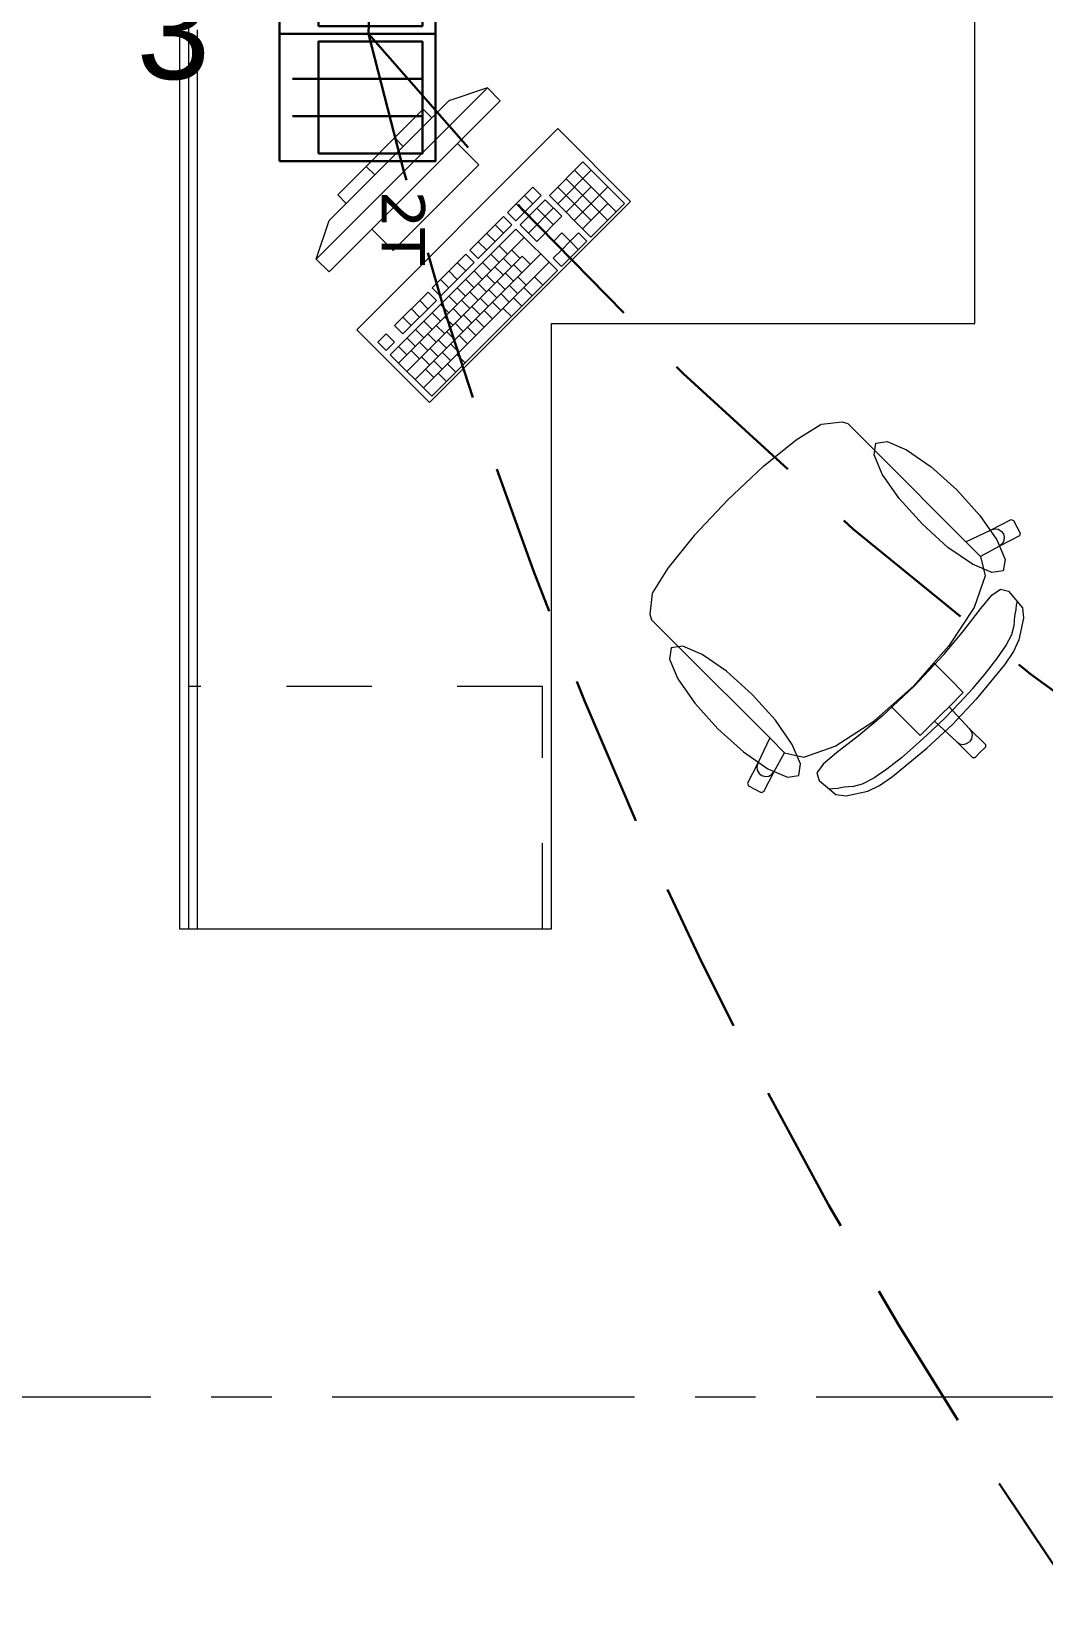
# Model space of a CAD drawing. Header units: inches. Extents: x -19 to 5698, y -728 to 92.
# Drawn here: x 318.741 to 320.415, y 9.675 to 12.258 of the extents above; entities that cross this region are included whole.
import ezdxf

# ---------------------------------------------------------------- set-up
doc = ezdxf.new("R2010")
doc.units = ezdxf.units.IN
doc.header["$MEASUREMENT"] = 0
for name, pattern in [('HIDDEN', [0.375, 0.25, -0.125]), ('Punto & Raya', [0.65, 0.5, -0.075, 0, -0.075]), ('Rayas', [0.282222, 0.141111, -0.141111])]:
    doc.linetypes.add(name, pattern=pattern)
doc.layers.get('0').update_dxf_attribs({"color": 61})
doc.layers.add('00 conduct tomacorr', color=120, linetype='HIDDEN', lineweight=30)
doc.layers.add('00 IE LUZ EMERGENCIA', color=253, linetype='Continuous', lineweight=0)
doc.layers.add('Interior - Mobiliario', color=7, linetype='Continuous')
doc.layers.add('Marcador - Secciones', color=7, linetype='Continuous')
doc.styles.add('Annotative', font='arial.ttf')

# ---------------------------------------------------------------- blocks, each defined once
blk = doc.blocks.new('CAJA POP UP 6 MODULOS')
at = {"layer": '00 conduct tomacorr', "linetype": 'Continuous'}
for p, q in [((-0.095, -0.165), (-0.095, -0.0151)), ((-0.052, -0.165), (-0.052, -0.0151)), ((0.052, -0.165), (0.052, -0.0151)), ((0.095, -0.165), (0.095, -0.0151)), ((0, -0.165), (0, -0.18))]:
    blk.add_line(p, q, dxfattribs=at)
for points in [[(-0.147, 0), (0.147, 0), (0.147, -0.18), (-0.147, -0.18)], [(0, 0), (0.147, 0), (0.147, -0.18), (0, -0.18)]]:
    blk.add_lwpolyline(points, close=True, dxfattribs=at)
for points in [[(-0.138, -0.045), (-0.009, -0.045), (-0.009, -0.165), (-0.138, -0.165), (-0.138, -0.045)], [(0.009, -0.045), (0.138, -0.045), (0.138, -0.165), (0.009, -0.165), (0.009, -0.045)]]:
    blk.add_lwpolyline(points, dxfattribs=at)
at = {"color": 1, "insert": (-0.1807, -0.168), "char_height": 0.05, "attachment_point": 1, "rotation": 180}
blk.add_mtext_dynamic_manual_height_columns('{\\fVerdana|b0|i0|c0|p34;2T}', width=0.000481, gutter_width=0.1561, heights=[0], dxfattribs=at)

msp = doc.modelspace()

# ---------------------------------------------------------------- linework, layer by layer
at = {"layer": '00 conduct tomacorr'}
for centre, radius, start, end in [((313.9093, 12.5577, -0.0007), 5.3978, 356.7672, 34.9081), ((324.6036, 16.6486, -0.0007), 6.8893, 219.64214, 270.04819), ((326.6425, 14.024, 0.0007), 7.5544, 193.55584, 221.67986)]:
    msp.add_arc(centre, radius, start, end, dxfattribs=at)
at = {"layer": 'Interior - Mobiliario', "color": 175, "linetype": 'Continuous', "lineweight": 13}
for p, q in [((318.986, 12.26), (318.986, 10.775)), ((319.016, 10.775), (319.016, 12.26)), ((319.495, 12.1639), (319.2121, 11.8811)), ((319.2333, 11.8599), (319.5162, 12.1427)), ((319.2333, 11.9447), (319.4313, 12.1427)), ((319.495, 12.1639), (319.4313, 12.1427)), ((319.5162, 12.1427), (319.495, 12.1639)), ((319.3889, 12.1286), (319.2475, 11.9871)), ((319.2616, 11.973), (319.403, 12.1144)), ((319.403, 12.1144), (319.3889, 12.1286)), ((319.4455, 12.072), (319.304, 11.9306)), ((319.3559, 12.0673), (319.3418, 12.0814)), ((319.4808, 12.0366), (319.4455, 12.072)), ((319.3394, 11.8952), (319.4808, 12.0366)), ((319.6529, 12.0416), (319.5975, 11.9862)), ((319.7215, 11.973), (319.6529, 12.0416)), ((319.3088, 12.0201), (319.2946, 12.0343)), ((319.6113, 11.9725), (319.6666, 12.0279)), ((319.6938, 11.9453), (319.6252, 12.0139)), ((319.7076, 11.9592), (319.6391, 12.0278)), ((319.2475, 11.9871), (319.2616, 11.973)), ((319.57, 11.9999), (319.5285, 11.9583)), ((319.5422, 11.9446), (319.5838, 11.9861)), ((319.5699, 11.9723), (319.5562, 11.986)), ((319.5838, 11.9861), (319.57, 11.9999)), ((319.5975, 11.9862), (319.6661, 11.9176)), ((319.6662, 11.9452), (319.6114, 12.0001)), ((319.625, 11.9588), (319.6665, 12.0003)), ((319.6387, 11.9451), (319.6941, 12.0005)), ((319.5285, 11.9583), (319.5422, 11.9446)), ((319.5561, 11.9584), (319.5424, 11.9722)), ((319.5906, 11.9793), (319.5491, 11.9377)), ((319.5628, 11.924), (319.6043, 11.9656)), ((319.6042, 11.938), (319.5768, 11.9654)), ((319.618, 11.9519), (319.5906, 11.9793)), ((319.6524, 11.9314), (319.6939, 11.9729)), ((319.6661, 11.9176), (319.7215, 11.973)), ((319.2121, 11.8811), (319.2333, 11.9447)), ((319.5216, 11.9514), (319.4662, 11.896)), ((319.4799, 11.8823), (319.5353, 11.9377)), ((319.5214, 11.9238), (319.5077, 11.9375)), ((319.5353, 11.9377), (319.5216, 11.9514)), ((319.5491, 11.9377), (319.5765, 11.9103)), ((319.5903, 11.9242), (319.5629, 11.9516)), ((319.5765, 11.9103), (319.618, 11.9519)), ((319.304, 11.9306), (319.3394, 11.8952)), ((319.5421, 11.9308), (319.3344, 11.7231)), ((319.3482, 11.7094), (319.5559, 11.9171)), ((319.4938, 11.8961), (319.48, 11.9098)), ((319.5076, 11.91), (319.4939, 11.9237)), ((319.6107, 11.8623), (319.5421, 11.9308)), ((319.6179, 11.9243), (319.6041, 11.9104)), ((319.6041, 11.9104), (319.6178, 11.8967)), ((319.6176, 11.8692), (319.6592, 11.9107)), ((319.6178, 11.8967), (319.6316, 11.9106)), ((319.6316, 11.9106), (319.6179, 11.9243)), ((319.6455, 11.9244), (319.6316, 11.9106)), ((319.6453, 11.8969), (319.6316, 11.9106)), ((319.6592, 11.9107), (319.6455, 11.9244)), ((319.2121, 11.8811), (319.2333, 11.8599)), ((319.3619, 11.6957), (319.5523, 11.8861)), ((319.3756, 11.682), (319.5833, 11.8897)), ((319.4593, 11.8891), (319.4039, 11.8337)), ((319.473, 11.8754), (319.4593, 11.8891)), ((319.4662, 11.896), (319.4799, 11.8823)), ((319.5143, 11.8756), (319.5006, 11.8893)), ((319.5282, 11.8894), (319.5145, 11.9031)), ((319.535, 11.8688), (319.5212, 11.8825)), ((319.5488, 11.8826), (319.5351, 11.8963)), ((319.566, 11.8724), (319.5523, 11.8861)), ((319.6178, 11.8967), (319.6039, 11.8829)), ((319.6039, 11.8829), (319.6176, 11.8692)), ((319.6315, 11.883), (319.6178, 11.8967)), ((319.3893, 11.6683), (319.597, 11.876)), ((319.403, 11.6545), (319.6107, 11.8623)), ((319.4176, 11.82), (319.473, 11.8754)), ((319.4453, 11.8477), (319.4316, 11.8614)), ((319.4591, 11.8615), (319.4454, 11.8752)), ((319.4866, 11.8479), (319.4729, 11.8616)), ((319.5005, 11.8617), (319.4868, 11.8754)), ((319.5073, 11.8411), (319.4935, 11.8548)), ((319.5211, 11.8549), (319.5074, 11.8686)), ((319.5383, 11.8447), (319.5246, 11.8584)), ((319.5521, 11.8585), (319.5384, 11.8722)), ((319.4039, 11.8337), (319.4176, 11.82)), ((319.4314, 11.8338), (319.4177, 11.8475)), ((319.4589, 11.8202), (319.4452, 11.8339)), ((319.4728, 11.834), (319.4591, 11.8477)), ((319.4934, 11.8272), (319.4797, 11.8409)), ((319.5106, 11.817), (319.4969, 11.8307)), ((319.5244, 11.8308), (319.5107, 11.8445)), ((319.5451, 11.824), (319.5314, 11.8377)), ((319.5589, 11.8379), (319.5452, 11.8516)), ((319.5692, 11.8207), (319.5555, 11.8344)), ((319.5865, 11.838), (319.5728, 11.8517)), ((319.397, 11.8268), (319.3416, 11.7714)), ((319.3553, 11.7577), (319.4107, 11.813)), ((319.3968, 11.7992), (319.3831, 11.8129)), ((319.4107, 11.813), (319.397, 11.8268)), ((319.4312, 11.7925), (319.4175, 11.8062)), ((319.4451, 11.8063), (319.4314, 11.82)), ((319.4657, 11.7995), (319.452, 11.8132)), ((319.4796, 11.8134), (319.4659, 11.8271)), ((319.4829, 11.7893), (319.4692, 11.803)), ((319.4967, 11.8031), (319.483, 11.8168)), ((319.5174, 11.7963), (319.5037, 11.8101)), ((319.5312, 11.8102), (319.5175, 11.8239)), ((319.5519, 11.8034), (319.5382, 11.8171)), ((319.3691, 11.7715), (319.3554, 11.7852)), ((319.383, 11.7854), (319.3693, 11.7991)), ((319.4035, 11.7648), (319.3898, 11.7785)), ((319.4174, 11.7786), (319.4037, 11.7923)), ((319.438, 11.7718), (319.4243, 11.7856)), ((319.4519, 11.7857), (319.4382, 11.7994)), ((319.469, 11.7754), (319.4553, 11.7891)), ((319.4897, 11.7686), (319.476, 11.7824)), ((319.5035, 11.7825), (319.4898, 11.7962)), ((319.5346, 11.7861), (319.5208, 11.7998)), ((319.3277, 11.7575), (319.3139, 11.7437)), ((319.3414, 11.7438), (319.3277, 11.7575)), ((319.3416, 11.7714), (319.3553, 11.7577)), ((319.3897, 11.7509), (319.376, 11.7646)), ((319.4103, 11.7441), (319.3966, 11.7579)), ((319.4242, 11.758), (319.4105, 11.7717)), ((319.4414, 11.7477), (319.4276, 11.7615)), ((319.4552, 11.7616), (319.4415, 11.7753)), ((319.462, 11.741), (319.4483, 11.7547)), ((319.4758, 11.7548), (319.4621, 11.7685)), ((319.3139, 11.7437), (319.3276, 11.73)), ((319.3276, 11.73), (319.3414, 11.7438)), ((319.362, 11.7232), (319.3483, 11.737)), ((319.3758, 11.7371), (319.3621, 11.7508)), ((319.3826, 11.7164), (319.3689, 11.7302)), ((319.3965, 11.7303), (319.3828, 11.744)), ((319.4137, 11.72), (319.3999, 11.7338)), ((319.4275, 11.7339), (319.4138, 11.7476)), ((319.4343, 11.7133), (319.4206, 11.727)), ((319.4481, 11.7271), (319.4344, 11.7408)), ((319.3344, 11.7231), (319.403, 11.6545)), ((319.3998, 11.7062), (319.3861, 11.7199)), ((319.4204, 11.6994), (319.4067, 11.7131)), ((319.4428, 11.6943), (319.4291, 11.7081)), ((319.4584, 11.7099), (319.4447, 11.7236)), ((319.4066, 11.6856), (319.3929, 11.6993)), ((319.4272, 11.6788), (319.4135, 11.6925)), ((320.0053, 11.5827), (320.0453, 11.6076)), ((320.0453, 11.6076), (320.0474, 11.6085)), ((320.0474, 11.6085), (320.0814, 11.6125)), ((320.0814, 11.6125), (320.0907, 11.6096)), ((320.0907, 11.6096), (320.1126, 11.5877)), ((319.9516, 11.5391), (320.0053, 11.5827)), ((320.1126, 11.5877), (320.1381, 11.5622)), ((320.1381, 11.5622), (320.286, 11.4143)), ((319.8924, 11.4836), (319.9508, 11.5384)), ((319.9508, 11.5384), (319.9516, 11.5391)), ((319.8924, 11.4836), (319.8376, 11.4253)), ((320.3277, 11.4339), (320.3608, 11.4509)), ((320.3608, 11.4509), (320.3649, 11.4496)), ((320.3649, 11.4496), (320.3757, 11.4282)), ((319.8369, 11.4244), (319.7934, 11.3708)), ((319.8376, 11.4253), (319.8369, 11.4244)), ((320.286, 11.4143), (320.3277, 11.4339)), ((320.3277, 11.4339), (320.3334, 11.4355)), ((320.3334, 11.4355), (320.3392, 11.4348)), ((320.3392, 11.4348), (320.3443, 11.432)), ((320.3744, 11.4241), (320.3413, 11.4072)), ((320.3443, 11.432), (320.3479, 11.4274)), ((320.3488, 11.4159), (320.3459, 11.4108)), ((320.3479, 11.4274), (320.3495, 11.4218)), ((320.3495, 11.4218), (320.3488, 11.4159)), ((320.3757, 11.4282), (320.3744, 11.4241)), ((320.3102, 11.3901), (320.286, 11.4143)), ((320.3102, 11.3901), (320.3103, 11.3899)), ((320.3413, 11.4072), (320.3103, 11.3899)), ((320.3103, 11.3899), (320.3177, 11.3579)), ((320.3459, 11.4108), (320.3413, 11.4072)), ((319.7934, 11.3708), (319.7684, 11.3307)), ((320.3177, 11.3579), (320.2994, 11.3059)), ((319.7675, 11.3286), (319.7635, 11.2947)), ((319.7684, 11.3307), (319.7675, 11.3286)), ((320.3105, 11.3039), (320.3291, 11.3262)), ((320.3291, 11.3262), (320.3434, 11.3362)), ((320.3434, 11.3362), (320.3564, 11.3328)), ((320.3564, 11.3328), (320.3795, 11.3049)), ((320.3699, 11.3102), (320.3707, 11.3147)), ((319.7635, 11.2947), (319.7664, 11.2854)), ((320.2994, 11.3059), (320.258, 11.2421)), ((320.2826, 11.2677), (320.3105, 11.3039)), ((320.3659, 11.276), (320.3671, 11.2914)), ((320.3671, 11.2914), (320.3691, 11.3022)), ((320.3691, 11.3022), (320.3699, 11.3102)), ((320.3814, 11.2882), (320.3737, 11.252)), ((320.3795, 11.3049), (320.3814, 11.2882)), ((319.7664, 11.2854), (319.7884, 11.2634)), ((319.7884, 11.2634), (319.8139, 11.2379)), ((320.2499, 11.2284), (320.2826, 11.2677)), ((320.3521, 11.2424), (320.362, 11.2613)), ((320.362, 11.2613), (320.3659, 11.276)), ((319.8139, 11.2379), (319.9617, 11.0901)), ((320.258, 11.2421), (320.2332, 11.214)), ((320.3372, 11.2206), (320.3521, 11.2424)), ((320.3737, 11.252), (320.3647, 11.2328)), ((320.2332, 11.214), (320.1999, 11.1761)), ((320.2004, 11.1757), (320.2499, 11.2284)), ((320.2332, 11.214), (320.2606, 11.1866)), ((320.3498, 11.2111), (320.303, 11.1544)), ((320.3186, 11.1968), (320.3372, 11.2206)), ((320.3647, 11.2328), (320.3498, 11.2111)), ((320.2606, 11.1866), (320.2817, 11.1654)), ((320.2975, 11.172), (320.3186, 11.1968)), ((320.2004, 11.1757), (320.1476, 11.1262)), ((320.1621, 11.1428), (320.1999, 11.1761)), ((320.2817, 11.1654), (320.2581, 11.1418)), ((320.2749, 11.1474), (320.2975, 11.172)), ((320.1339, 11.118), (320.1621, 11.1428)), ((320.1621, 11.1428), (320.1894, 11.1154)), ((320.2581, 11.1418), (320.2462, 11.1299)), ((320.2521, 11.1239), (320.2749, 11.1474)), ((320.2581, 11.1418), (320.2921, 11.1053)), ((320.303, 11.1544), (320.2638, 11.1122)), ((320.0701, 11.0767), (320.1339, 11.118)), ((320.1476, 11.1262), (320.1083, 11.0935)), ((320.1894, 11.1154), (320.2106, 11.0943)), ((320.2106, 11.0943), (320.2342, 11.1179)), ((320.2216, 11.0731), (320.2638, 11.1122)), ((320.2521, 11.1239), (320.2286, 11.1011)), ((320.2342, 11.1179), (320.2462, 11.1299)), ((320.2342, 11.1179), (320.2708, 11.0839)), ((319.9617, 11.0901), (319.9422, 11.0483)), ((319.986, 11.0658), (319.9617, 11.0901)), ((320.1083, 11.0935), (320.0721, 11.0655)), ((320.2286, 11.1011), (320.204, 11.0786)), ((320.2708, 11.0839), (320.2756, 11.0807)), ((320.2708, 11.0839), (320.2968, 11.0578)), ((320.2756, 11.0807), (320.2814, 11.0796)), ((320.2814, 11.0796), (320.2871, 11.0808)), ((320.2871, 11.0808), (320.292, 11.084)), ((320.2953, 11.0889), (320.292, 11.084)), ((320.2921, 11.1053), (320.2953, 11.1004)), ((320.2921, 11.1053), (320.3182, 11.0792)), ((320.2953, 11.1004), (320.2965, 11.0947)), ((320.2965, 11.0947), (320.2953, 11.0889)), ((319.9689, 11.0348), (319.9862, 11.0658)), ((319.986, 11.0658), (319.9862, 11.0658)), ((319.9862, 11.0658), (320.0181, 11.0583)), ((320.0181, 11.0583), (320.0701, 11.0767)), ((320.0721, 11.0655), (320.0499, 11.0469)), ((320.1793, 11.0574), (320.1554, 11.0388)), ((320.1649, 11.0263), (320.2216, 11.0731)), ((320.204, 11.0786), (320.1793, 11.0574)), ((320.2968, 11.0578), (320.3011, 11.0579)), ((320.3011, 11.0579), (320.3096, 11.0664)), ((320.3182, 11.0749), (320.3096, 11.0664)), ((320.3182, 11.0792), (320.3182, 11.0749)), ((319.9422, 11.0483), (319.9252, 11.0152)), ((319.9422, 11.0483), (319.9405, 11.0426)), ((319.9405, 11.0426), (319.9412, 11.0368)), ((319.9412, 11.0368), (319.944, 11.0317)), ((319.944, 11.0317), (319.9486, 11.0281)), ((319.9486, 11.0281), (319.9543, 11.0266)), ((319.9519, 11.0017), (319.9689, 11.0348)), ((319.9601, 11.0273), (319.9652, 11.0302)), ((319.9652, 11.0302), (319.9689, 11.0348)), ((320.0499, 11.0469), (320.0398, 11.0326)), ((320.0398, 11.0326), (320.0433, 11.0197)), ((320.1554, 11.0388), (320.1336, 11.024)), ((319.9252, 11.0152), (319.9265, 11.0112)), ((319.9265, 11.0112), (319.9478, 11.0003)), ((319.9543, 11.0266), (319.9601, 11.0273)), ((320.0433, 11.0197), (320.0711, 10.9965)), ((320.0658, 11.0061), (320.0613, 11.0053)), ((320.0739, 11.0069), (320.0658, 11.0061)), ((320.0846, 11.009), (320.0739, 11.0069)), ((320.1, 11.0101), (320.0846, 11.009)), ((320.0879, 10.9946), (320.124, 11.0024)), ((320.1148, 11.014), (320.1, 11.0101)), ((320.1336, 11.024), (320.1148, 11.014)), ((320.124, 11.0024), (320.1432, 11.0114)), ((320.1432, 11.0114), (320.1649, 11.0263)), ((319.9478, 11.0003), (319.9519, 11.0017)), ((320.0711, 10.9965), (320.0879, 10.9946)), ((318.986, 10.775), (319.016, 10.775))]:
    msp.add_line(p, q, dxfattribs=at)
at = {"layer": 'Interior - Mobiliario', "color": 175, "linetype": 'Rayas', "lineweight": 13}
for p, q in [((319.586, 11.175), (319.001, 11.175)), ((319.586, 10.775), (319.586, 11.175))]:
    msp.add_line(p, q, dxfattribs=at)
at = {"layer": 'Interior - Mobiliario', "color": 175, "linetype": 'Continuous', "lineweight": 13, "flags": 128}
for points in [[(319.001, 12.275), (319.001, 10.775), (319.601, 10.775), (319.601, 11.775), (320.301, 11.775), (320.301, 12.275)], [(319.2793, 11.7644), (319.3995, 11.6442), (319.7318, 11.9765), (319.6116, 12.0967)], [(320.2709, 11.5001), (320.309, 11.4576), (320.3371, 11.4172), (320.3507, 11.3852), (320.3478, 11.3663), (320.3289, 11.3634), (320.2968, 11.377), (320.2564, 11.405), (320.214, 11.4432), (320.1758, 11.4856), (320.1478, 11.526), (320.1342, 11.5581), (320.1371, 11.577), (320.156, 11.5799), (320.188, 11.5663), (320.2284, 11.5382)], [(319.8759, 11.1052), (319.9184, 11.067), (319.9588, 11.039), (319.9909, 11.0254), (320.0098, 11.0283), (320.0127, 11.0472), (319.999, 11.0792), (319.971, 11.1196), (319.9329, 11.1621), (319.8904, 11.2002), (319.85, 11.2282), (319.818, 11.2419), (319.799, 11.239), (319.7962, 11.2201), (319.8098, 11.188), (319.8378, 11.1476)]]:
    msp.add_lwpolyline(points, close=True, dxfattribs=at)
at = {"layer": 'Marcador - Secciones', "color": 251, "linetype": 'Punto & Raya', "lineweight": 13, "true_color": 0x636466}
msp.add_line((282.4384, 10.0018), (323.8507, 10.0018), dxfattribs=at)

# ---------------------------------------------------------------- block references
at = {"layer": '00 conduct tomacorr', "xscale": 1.432830642179531, "yscale": 1.432830642179531, "zscale": 1.432830642179531, "rotation": 89.99999999999997}
msp.add_blockref('CAJA POP UP 6 MODULOS', (319.1511, 12.2533, -0.0007), dxfattribs=at)

# ---------------------------------------------------------------- texts
at = {"layer": '00 IE LUZ EMERGENCIA', "style": 'Annotative'}
msp.add_attdef('3', (318.9151, 12.1785, -0.0007), '', height=0.1562, dxfattribs=at)

doc.saveas('drawing.dxf')
